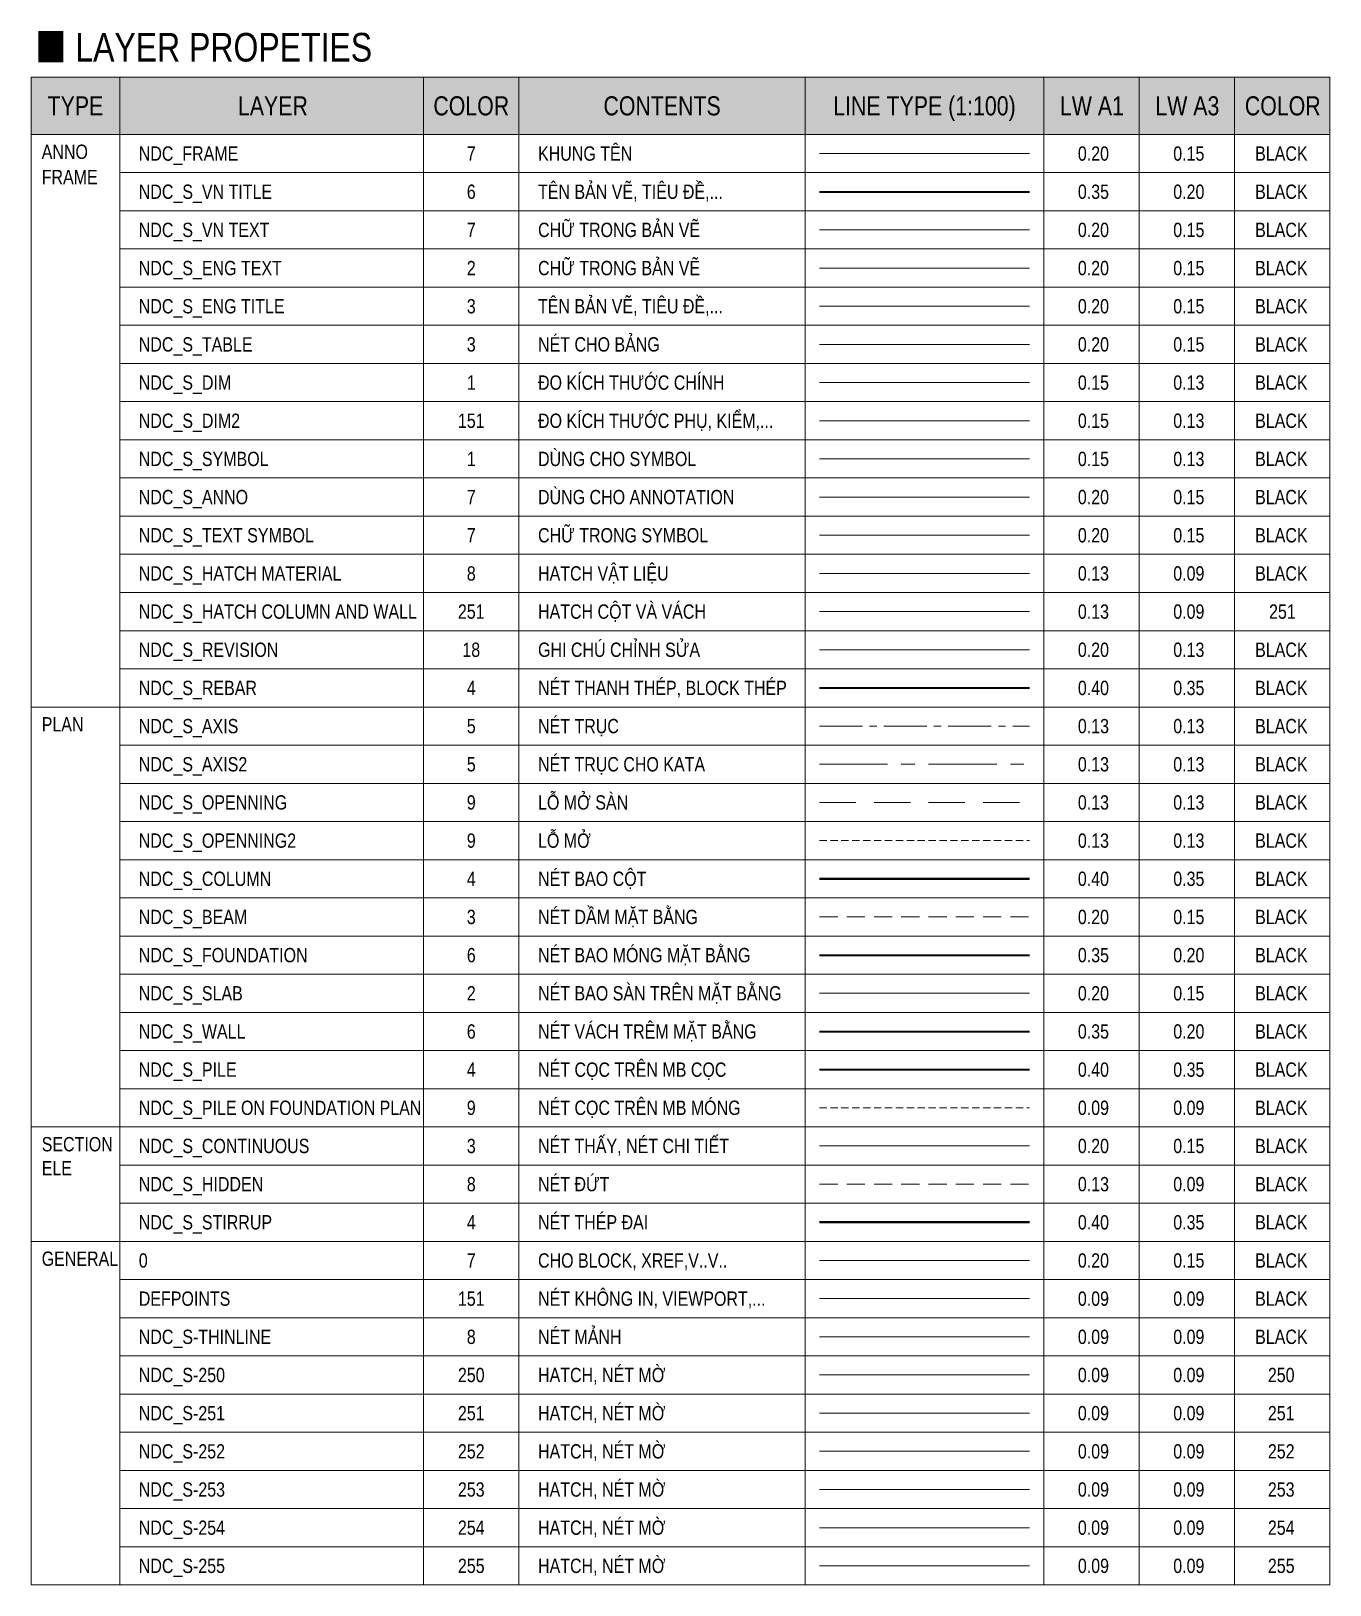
# Model space of a CAD drawing. Header units: millimetres. Extents: x -228566 to 117118, y -18667 to 244055.
# Drawn here: x -179076 to -156386, y 0 to 27139 of the extents above; entities that cross this region are included whole.
import ezdxf
from ezdxf.enums import TextEntityAlignment as Align

# ---------------------------------------------------------------- set-up
doc = ezdxf.new("R2010")
doc.units = ezdxf.units.MM
for name, pattern in [('CENTER', [50.8, 31.75, -6.35, 6.35, -6.35]), ('CENTER2', [1.125, 0.75, -0.125, 0.125, -0.125]), ('DASHED', [19.05, 12.7, -6.35]), ('DASHED2', [9.525, 6.35, -3.175]), ('HIDDEN2', [4.7625, 3.175, -1.5875])]:
    doc.linetypes.add(name, pattern=pattern)
doc.layers.get('0').update_dxf_attribs({"lineweight": 20})
doc.layers.get('Defpoints').update_dxf_attribs({"color": 151, "lineweight": 9})
for name, color, linetype, lineweight in [('NDC_FRAME', 7, 'Continuous', 20), ('NDC_S-COLUMN', 4, 'Continuous', 40), ('NDC_S_250', 250, 'Continuous', 9), ('NDC_S_251', 251, 'Continuous', 9), ('NDC_S_252', 252, 'Continuous', 9), ('NDC_S_253', 253, 'Continuous', 9), ('NDC_S_254', 254, 'Continuous', 9), ('NDC_S_255', 255, 'Continuous', 9), ('NDC_S_ANNO', 7, 'Continuous', 20), ('NDC_S_AXIS', 5, 'CENTER2', 13), ('NDC_S_AXIS2', 5, 'CENTER', 13), ('NDC_S_BEAM', 3, 'HIDDEN2', 20), ('NDC_S_CONTINUOUS', 3, 'Continuous', 20), ('NDC_S_DIM', 1, 'Continuous', 15), ('NDC_S_DIM2', 151, 'Continuous', 15), ('NDC_S_ENG TEXT', 2, 'Continuous', 20), ('NDC_S_ENG TITLE', 3, 'Continuous', 20), ('NDC_S_FOUNDATION', 6, 'Continuous', 35), ('NDC_S_HATCH COLUMN AND WALL', 251, 'Continuous', 13), ('NDC_S_HATCH MATERIAL', 8, 'Continuous', 13), ('NDC_S_HIDDEN', 8, 'HIDDEN2', 13), ('NDC_S_LEADER', 1, 'Continuous', 15), ('NDC_S_OPENING', 9, 'DASHED2', 13), ('NDC_S_OPENING2', 9, 'DASHED', 13), ('NDC_S_PILE', 4, 'Continuous', 35), ('NDC_S_PILE ON FOUNDATION PLAN', 9, 'DASHED', 9), ('NDC_S_REBAR', 4, 'Continuous', 35), ('NDC_S_SLAB', 2, 'Continuous', 20), ('NDC_S_STIRRUP', 4, 'Continuous', 40), ('NDC_S_TEXT SYMBOL', 7, 'Continuous', 20), ('NDC_S_THIN LINE', 8, 'Continuous', 9), ('NDC_S_VN TEXT', 7, 'Continuous', 20), ('NDC_S_VN TITLE', 6, 'Continuous', 35), ('NDC_S_WALL', 6, 'Continuous', 35), ('NDC_Table', 3, 'Continuous', 20)]:
    doc.layers.add(name, color=color, linetype=linetype, lineweight=lineweight)
doc.layers.add('NDC_S_REVISION', color=18, linetype='Continuous', lineweight=20, plot=False)
doc.styles.add('NDC_VIE TXT', font='arial.ttf', dxfattribs={"width": 0.8})

msp = doc.modelspace()

# ---------------------------------------------------------------- hatches: boundary and pattern name
at = {"layer": 'NDC_S_253'}
h = msp.add_hatch(color=256, dxfattribs=at)
h.dxf.hatch_style = 1
h.paths.add_polyline_path([(-179075.7, 26333.3), (-156385.9, 26333.3), (-156385.9, 25333.3), (-179075.7, 25333.3)])

# ---------------------------------------------------------------- linework, layer by layer
msp.add_line((-165302.6, 5666.7), (-161635.9, 5666.7))
at = {"layer": 'Defpoints'}
msp.add_line((-165302.6, 5000), (-161635.9, 5000), dxfattribs=at)
at = {"layer": 'NDC_FRAME'}
for p, q in [((-179075.7, 0), (-179075.7, 26333.3)), ((-179075.7, 26333.3), (-156385.9, 26333.3)), ((-177527.3, 0), (-177527.3, 26333.3)), ((-172219.3, 0), (-172219.3, 26333.3)), ((-170552.6, 0), (-170552.6, 26333.3)), ((-165552.6, 0), (-165552.6, 26333.3)), ((-161385.9, 0), (-161385.9, 26333.3)), ((-161385.9, 0), (-161385.9, 26333.3)), ((-159719.3, 0), (-159719.3, 26333.3)), ((-158052.6, 0), (-158052.6, 26333.3)), ((-156385.9, 0), (-156385.9, 26333.3)), ((-165302.6, 25000), (-161635.9, 25000)), ((-177527.3, 20666.7), (-156385.9, 20666.7)), ((-177527.3, 20000), (-156385.9, 20000)), ((-177527.3, 19333.3), (-156385.9, 19333.3)), ((-177527.3, 18666.7), (-156385.9, 18666.7)), ((-177527.3, 18000), (-156385.9, 18000)), ((-177527.3, 17333.3), (-156385.9, 17333.3)), ((-177527.3, 16666.7), (-156385.9, 16666.7)), ((-177527.3, 16000), (-156385.9, 16000)), ((-179075.7, 15333.3), (-156385.9, 15333.3)), ((-177527.3, 14666.7), (-156385.9, 14666.7)), ((-177527.3, 14000), (-156385.9, 14000)), ((-177527.3, 13333.3), (-156385.9, 13333.3)), ((-177527.3, 12666.7), (-156385.9, 12666.7)), ((-177527.3, 12000), (-156385.9, 12000)), ((-177527.3, 11333.3), (-156385.9, 11333.3)), ((-177527.3, 10666.7), (-156385.9, 10666.7)), ((-177527.3, 10000), (-156385.9, 10000)), ((-177527.3, 9333.3), (-156385.9, 9333.3)), ((-177527.3, 8666.7), (-156385.9, 8666.7)), ((-179075.7, 8000), (-156385.9, 8000)), ((-177527.3, 7333.3), (-156385.9, 7333.3)), ((-177527.3, 6666.7), (-156385.9, 6666.7)), ((-179075.7, 6000), (-156385.9, 6000)), ((-177527.3, 5333.3), (-156385.9, 5333.3)), ((-177527.3, 4666.7), (-156385.9, 4666.7)), ((-177527.3, 4000), (-156385.9, 4000)), ((-177527.3, 3333.3), (-156385.9, 3333.3)), ((-177527.3, 2666.7), (-156385.9, 2666.7)), ((-177527.3, 2000), (-156385.9, 2000)), ((-177527.3, 1333.3), (-156385.9, 1333.3)), ((-177527.3, 666.7), (-156385.9, 666.7)), ((-179075.7, 0), (-156385.9, 0))]:
    msp.add_line(p, q, dxfattribs=at)
for points in [[(-179075.7, 25333.3), (-156385.9, 25333.3)], [(-177527.3, 24666.7), (-156385.9, 24666.7)], [(-177527.3, 24000), (-156385.9, 24000)], [(-177527.3, 23333.3), (-156385.9, 23333.3)], [(-177527.3, 22666.7), (-156385.9, 22666.7)], [(-177527.3, 22000), (-156385.9, 22000)], [(-177527.3, 21333.3), (-156385.9, 21333.3)]]:
    msp.add_lwpolyline(points, dxfattribs=at)
at = {"layer": 'NDC_S-COLUMN'}
msp.add_line((-165302.6, 12333.3), (-161635.9, 12333.3), dxfattribs=at)
at = {"layer": 'NDC_S_250'}
msp.add_line((-165302.6, 3666.7), (-161635.9, 3666.7), dxfattribs=at)
at = {"layer": 'NDC_S_251'}
msp.add_line((-165302.6, 3000), (-161635.9, 3000), dxfattribs=at)
at = {"layer": 'NDC_S_252'}
msp.add_line((-165302.6, 2333.3), (-161635.9, 2333.3), dxfattribs=at)
at = {"layer": 'NDC_S_253'}
msp.add_line((-165302.6, 1666.7), (-161635.9, 1666.7), dxfattribs=at)
msp.add_lwpolyline([(-179075.7, 26333.3), (-156385.9, 26333.3), (-156385.9, 25333.3), (-179075.7, 25333.3)], close=True, dxfattribs=at)
at = {"layer": 'NDC_S_254'}
msp.add_line((-165302.6, 1000), (-161635.9, 1000), dxfattribs=at)
at = {"layer": 'NDC_S_255'}
msp.add_line((-165302.6, 333.3), (-161635.9, 333.3), dxfattribs=at)
at = {"layer": 'NDC_S_ANNO'}
msp.add_line((-165302.6, 19000), (-161635.9, 19000), dxfattribs=at)
at = {"layer": 'NDC_S_AXIS', "ltscale": 1000}
msp.add_line((-165302.6, 15000), (-161635.9, 15000), dxfattribs=at)
at = {"layer": 'NDC_S_AXIS2', "ltscale": 37.5}
msp.add_line((-165302.6, 14333.3), (-161635.9, 14333.3), dxfattribs=at)
at = {"layer": 'NDC_S_BEAM', "ltscale": 100}
msp.add_line((-165302.6, 11666.7), (-161635.9, 11666.7), dxfattribs=at)
at = {"layer": 'NDC_S_CONTINUOUS'}
msp.add_line((-165302.6, 7666.7), (-161635.9, 7666.7), dxfattribs=at)
at = {"layer": 'NDC_S_DIM'}
msp.add_line((-165302.6, 21000), (-161635.9, 21000), dxfattribs=at)
at = {"layer": 'NDC_S_DIM2'}
msp.add_line((-165302.6, 20333.3), (-161635.9, 20333.3), dxfattribs=at)
at = {"layer": 'NDC_S_ENG TEXT'}
msp.add_line((-165302.6, 23000), (-161635.9, 23000), dxfattribs=at)
at = {"layer": 'NDC_S_ENG TITLE'}
msp.add_line((-165302.6, 22333.3), (-161635.9, 22333.3), dxfattribs=at)
at = {"layer": 'NDC_S_FOUNDATION'}
msp.add_line((-165302.6, 11000), (-161635.9, 11000), dxfattribs=at)
at = {"layer": 'NDC_S_HATCH COLUMN AND WALL'}
msp.add_line((-165302.6, 17000), (-161635.9, 17000), dxfattribs=at)
at = {"layer": 'NDC_S_HATCH MATERIAL'}
msp.add_line((-165302.6, 17666.7), (-161635.9, 17666.7), dxfattribs=at)
at = {"layer": 'NDC_S_HIDDEN', "ltscale": 100}
msp.add_line((-165302.6, 7000), (-161635.9, 7000), dxfattribs=at)
at = {"layer": 'NDC_S_LEADER'}
msp.add_line((-165302.6, 19666.7), (-161635.9, 19666.7), dxfattribs=at)
at = {"layer": 'NDC_S_OPENING', "ltscale": 100}
msp.add_line((-165302.6, 13666.7), (-161635.9, 13666.7), dxfattribs=at)
at = {"layer": 'NDC_S_OPENING2', "ltscale": 10}
msp.add_line((-165302.6, 13000), (-161635.9, 13000), dxfattribs=at)
at = {"layer": 'NDC_S_PILE'}
msp.add_line((-165302.6, 9000), (-161635.9, 9000), dxfattribs=at)
at = {"layer": 'NDC_S_PILE ON FOUNDATION PLAN', "ltscale": 10}
msp.add_line((-165302.6, 8333.3), (-161635.9, 8333.3), dxfattribs=at)
at = {"layer": 'NDC_S_REBAR'}
msp.add_line((-165302.6, 15666.7), (-161635.9, 15666.7), dxfattribs=at)
at = {"layer": 'NDC_S_REVISION'}
msp.add_line((-165302.6, 16333.3), (-161635.9, 16333.3), dxfattribs=at)
at = {"layer": 'NDC_S_SLAB'}
msp.add_line((-165302.6, 10333.3), (-161635.9, 10333.3), dxfattribs=at)
at = {"layer": 'NDC_S_STIRRUP'}
msp.add_line((-165302.6, 6333.3), (-161635.9, 6333.3), dxfattribs=at)
at = {"layer": 'NDC_S_TEXT SYMBOL'}
msp.add_line((-165302.6, 18333.3), (-161635.9, 18333.3), dxfattribs=at)
at = {"layer": 'NDC_S_THIN LINE'}
msp.add_line((-165302.6, 4333.3), (-161635.9, 4333.3), dxfattribs=at)
at = {"layer": 'NDC_S_VN TEXT'}
msp.add_line((-165302.6, 23666.7), (-161635.9, 23666.7), dxfattribs=at)
at = {"layer": 'NDC_S_VN TITLE'}
msp.add_line((-165302.6, 24333.3), (-161635.9, 24333.3), dxfattribs=at)
at = {"layer": 'NDC_S_WALL'}
msp.add_line((-165302.6, 9666.7), (-161635.9, 9666.7), dxfattribs=at)
at = {"layer": 'NDC_Table'}
msp.add_line((-165302.6, 21666.7), (-161635.9, 21666.7), dxfattribs=at)

# ---------------------------------------------------------------- texts
at = {"style": 'NDC_VIE TXT', "width": 0.8}
msp.add_text('7', height=250, dxfattribs=at).set_placement((-171385.9, 5666.7), align=Align.MIDDLE_CENTER)
at = {"layer": 'Defpoints', "style": 'NDC_VIE TXT', "width": 0.8}
msp.add_text('151', height=250, dxfattribs=at).set_placement((-171385.9, 5000), align=Align.MIDDLE_CENTER)
at = {"layer": 'NDC_FRAME', "style": 'NDC_VIE TXT', "width": 0.8}
msp.add_text('7', height=250, dxfattribs=at).set_placement((-171385.9, 25000), align=Align.MIDDLE_CENTER)
at = {"layer": 'NDC_S-COLUMN', "style": 'NDC_VIE TXT', "width": 0.8}
msp.add_text('4', height=250, dxfattribs=at).set_placement((-171385.9, 12333.3), align=Align.MIDDLE_CENTER)
at = {"layer": 'NDC_S_250', "style": 'NDC_VIE TXT', "width": 0.8}
msp.add_text('250', height=250, dxfattribs=at).set_placement((-171385.9, 3666.7), align=Align.MIDDLE_CENTER)
at = {"layer": 'NDC_S_251', "style": 'NDC_VIE TXT', "width": 0.8}
msp.add_text('251', height=250, dxfattribs=at).set_placement((-171385.9, 3000), align=Align.MIDDLE_CENTER)
at = {"layer": 'NDC_S_252', "style": 'NDC_VIE TXT', "width": 0.8}
msp.add_text('252', height=250, dxfattribs=at).set_placement((-171385.9, 2333.3), align=Align.MIDDLE_CENTER)
at = {"layer": 'NDC_S_253', "style": 'NDC_VIE TXT', "width": 0.8}
msp.add_text('253', height=250, dxfattribs=at).set_placement((-171385.9, 1666.7), align=Align.MIDDLE_CENTER)
at = {"layer": 'NDC_S_254', "style": 'NDC_VIE TXT', "width": 0.8}
msp.add_text('254', height=250, dxfattribs=at).set_placement((-171385.9, 1000), align=Align.MIDDLE_CENTER)
at = {"layer": 'NDC_S_255', "style": 'NDC_VIE TXT', "width": 0.8}
msp.add_text('255', height=250, dxfattribs=at).set_placement((-171385.9, 333.3), align=Align.MIDDLE_CENTER)
at = {"layer": 'NDC_S_ANNO', "style": 'NDC_VIE TXT', "width": 0.8}
msp.add_text('7', height=250, dxfattribs=at).set_placement((-171385.9, 19000), align=Align.MIDDLE_CENTER)
at = {"layer": 'NDC_S_AXIS', "style": 'NDC_VIE TXT', "width": 0.8}
msp.add_text('5', height=250, dxfattribs=at).set_placement((-171385.9, 15000), align=Align.MIDDLE_CENTER)
at = {"layer": 'NDC_S_AXIS2', "style": 'NDC_VIE TXT', "width": 0.8}
msp.add_text('5', height=250, dxfattribs=at).set_placement((-171385.9, 14333.3), align=Align.MIDDLE_CENTER)
at = {"layer": 'NDC_S_BEAM', "style": 'NDC_VIE TXT', "width": 0.8}
msp.add_text('3', height=250, dxfattribs=at).set_placement((-171385.9, 11666.7), align=Align.MIDDLE_CENTER)
at = {"layer": 'NDC_S_CONTINUOUS', "style": 'NDC_VIE TXT', "width": 0.8}
msp.add_text('3', height=250, dxfattribs=at).set_placement((-171385.9, 7666.7), align=Align.MIDDLE_CENTER)
at = {"layer": 'NDC_S_DIM', "style": 'NDC_VIE TXT', "width": 0.8}
msp.add_text('1', height=250, dxfattribs=at).set_placement((-171385.9, 21000), align=Align.MIDDLE_CENTER)
at = {"layer": 'NDC_S_DIM2', "style": 'NDC_VIE TXT', "width": 0.8}
msp.add_text('151', height=250, dxfattribs=at).set_placement((-171385.9, 20333.3), align=Align.MIDDLE_CENTER)
at = {"layer": 'NDC_S_ENG TEXT', "style": 'NDC_VIE TXT', "width": 0.8}
msp.add_text('2', height=250, dxfattribs=at).set_placement((-171385.9, 23000), align=Align.MIDDLE_CENTER)
at = {"layer": 'NDC_S_ENG TITLE', "style": 'NDC_VIE TXT', "width": 0.8}
msp.add_text('3', height=250, dxfattribs=at).set_placement((-171385.9, 22333.3), align=Align.MIDDLE_CENTER)
at = {"layer": 'NDC_S_FOUNDATION', "style": 'NDC_VIE TXT', "width": 0.8}
msp.add_text('6', height=250, dxfattribs=at).set_placement((-171385.9, 11000), align=Align.MIDDLE_CENTER)
at = {"layer": 'NDC_S_HATCH COLUMN AND WALL', "style": 'NDC_VIE TXT', "width": 0.8}
msp.add_text('251', height=250, dxfattribs=at).set_placement((-171385.9, 17000), align=Align.MIDDLE_CENTER)
at = {"layer": 'NDC_S_HATCH MATERIAL', "style": 'NDC_VIE TXT', "width": 0.8}
msp.add_text('8', height=250, dxfattribs=at).set_placement((-171385.9, 17666.7), align=Align.MIDDLE_CENTER)
at = {"layer": 'NDC_S_HIDDEN', "style": 'NDC_VIE TXT', "width": 0.8}
msp.add_text('8', height=250, dxfattribs=at).set_placement((-171385.9, 7000), align=Align.MIDDLE_CENTER)
at = {"layer": 'NDC_S_LEADER', "style": 'NDC_VIE TXT', "width": 0.8}
msp.add_text('1', height=250, dxfattribs=at).set_placement((-171385.9, 19666.7), align=Align.MIDDLE_CENTER)
at = {"layer": 'NDC_S_OPENING', "style": 'NDC_VIE TXT', "width": 0.8}
msp.add_text('9', height=250, dxfattribs=at).set_placement((-171385.9, 13666.7), align=Align.MIDDLE_CENTER)
at = {"layer": 'NDC_S_OPENING2', "style": 'NDC_VIE TXT', "width": 0.8}
msp.add_text('9', height=250, dxfattribs=at).set_placement((-171385.9, 13000), align=Align.MIDDLE_CENTER)
at = {"layer": 'NDC_S_PILE', "style": 'NDC_VIE TXT', "width": 0.8}
msp.add_text('4', height=250, dxfattribs=at).set_placement((-171385.9, 9000), align=Align.MIDDLE_CENTER)
at = {"layer": 'NDC_S_PILE ON FOUNDATION PLAN', "style": 'NDC_VIE TXT', "width": 0.8}
msp.add_text('9', height=250, dxfattribs=at).set_placement((-171385.9, 8333.3), align=Align.MIDDLE_CENTER)
at = {"layer": 'NDC_S_REBAR', "style": 'NDC_VIE TXT', "width": 0.8}
msp.add_text('4', height=250, dxfattribs=at).set_placement((-171385.9, 15666.7), align=Align.MIDDLE_CENTER)
at = {"layer": 'NDC_S_REVISION', "style": 'NDC_VIE TXT', "width": 0.8}
msp.add_text('18', height=250, dxfattribs=at).set_placement((-171385.9, 16333.3), align=Align.MIDDLE_CENTER)
at = {"layer": 'NDC_S_SLAB', "style": 'NDC_VIE TXT', "width": 0.8}
msp.add_text('2', height=250, dxfattribs=at).set_placement((-171385.9, 10333.3), align=Align.MIDDLE_CENTER)
at = {"layer": 'NDC_S_STIRRUP', "style": 'NDC_VIE TXT', "width": 0.8}
msp.add_text('4', height=250, dxfattribs=at).set_placement((-171385.9, 6333.3), align=Align.MIDDLE_CENTER)
at = {"layer": 'NDC_S_TEXT SYMBOL', "style": 'NDC_VIE TXT', "width": 0.8}
msp.add_text('7', height=250, dxfattribs=at).set_placement((-171385.9, 18333.3), align=Align.MIDDLE_CENTER)
at = {"layer": 'NDC_S_THIN LINE', "style": 'NDC_VIE TXT', "width": 0.8}
msp.add_text('8', height=250, dxfattribs=at).set_placement((-171385.9, 4333.3), align=Align.MIDDLE_CENTER)
at = {"layer": 'NDC_S_VN TEXT', "color": 3, "style": 'NDC_VIE TXT', "width": 0.8}
for s, height, p in [('■ LAYER PROPETIES', 500, (-179003.8, 26857.1)), ('ANNO', 250, (-178889.8, 25031)), ('NDC_FRAME', 250, (-177193.9, 25000)), ('KHUNG TÊN', 250, (-170219.3, 25000)), ('0.20', 250, (-160789.3, 25000)), ('0.15', 250, (-159122.7, 25000)), ('BLACK', 250, (-157692.4, 25000)), ('FRAME', 250, (-178889.8, 24589.2)), ('NDC_S_VN TITLE', 250, (-177193.9, 24333.3)), ('TÊN BẢN VẼ, TIÊU ĐỀ,...', 250, (-170219.3, 24333.3)), ('0.35', 250, (-160789.3, 24333.3)), ('0.20', 250, (-159122.7, 24333.3)), ('BLACK', 250, (-157692.4, 24333.3)), ('NDC_S_VN TEXT', 250, (-177193.9, 23666.7)), ('CHỮ TRONG BẢN VẼ', 250, (-170219.3, 23666.7)), ('0.20', 250, (-160789.3, 23666.7)), ('0.15', 250, (-159122.7, 23666.7)), ('BLACK', 250, (-157692.4, 23666.7)), ('NDC_S_ENG TEXT', 250, (-177193.9, 23000)), ('CHỮ TRONG BẢN VẼ', 250, (-170219.3, 23000)), ('0.20', 250, (-160789.3, 23000)), ('0.15', 250, (-159122.7, 23000)), ('BLACK', 250, (-157692.4, 23000)), ('TÊN BẢN VẼ, TIÊU ĐỀ,...', 250, (-170219.3, 22333.3)), ('NDC_S_ENG TITLE', 250, (-177193.9, 22333.3)), ('0.20', 250, (-160789.3, 22333.3)), ('0.15', 250, (-159122.7, 22333.3)), ('BLACK', 250, (-157692.4, 22333.3)), ('NDC_S_TABLE', 250, (-177193.9, 21666.7)), ('NÉT CHO BẢNG', 250, (-170219.3, 21666.7)), ('0.20', 250, (-160789.3, 21666.7)), ('0.15', 250, (-159122.7, 21666.7)), ('BLACK', 250, (-157692.4, 21666.7)), ('ĐO KÍCH THƯỚC CHÍNH ', 250, (-170219.3, 21000)), ('NDC_S_DIM', 250, (-177193.9, 21000)), ('0.15', 250, (-160789.3, 21000)), ('0.13', 250, (-159122.7, 21000)), ('BLACK', 250, (-157692.4, 21000)), ('NDC_S_DIM2', 250, (-177193.9, 20333.3)), ('ĐO KÍCH THƯỚC PHỤ, KIỂM,...', 250, (-170219.3, 20333.3)), ('0.15', 250, (-160789.3, 20333.3)), ('0.13', 250, (-159122.7, 20333.3)), ('BLACK', 250, (-157692.4, 20333.3)), ('DÙNG CHO SYMBOL', 250, (-170219.3, 19666.7)), ('NDC_S_SYMBOL', 250, (-177193.9, 19666.7)), ('0.15', 250, (-160789.3, 19666.7)), ('0.13', 250, (-159122.7, 19666.7)), ('BLACK', 250, (-157692.4, 19666.7)), ('NDC_S_ANNO', 250, (-177193.9, 19000)), ('DÙNG CHO ANNOTATION', 250, (-170219.3, 19000)), ('0.20', 250, (-160789.3, 19000)), ('0.15', 250, (-159122.7, 19000)), ('BLACK', 250, (-157692.4, 19000)), ('NDC_S_TEXT SYMBOL', 250, (-177193.9, 18333.3)), ('CHỮ TRONG SYMBOL', 250, (-170219.3, 18333.3)), ('0.20', 250, (-160789.3, 18333.3)), ('0.15', 250, (-159122.7, 18333.3)), ('BLACK', 250, (-157692.4, 18333.3)), ('NDC_S_HATCH MATERIAL', 250, (-177193.9, 17666.7)), ('HATCH VẬT LIỆU', 250, (-170219.3, 17666.7)), ('0.13', 250, (-160789.3, 17666.7)), ('0.09', 250, (-159122.7, 17666.7)), ('BLACK', 250, (-157692.4, 17666.7)), ('NDC_S_HATCH COLUMN AND WALL', 250, (-177193.9, 17000)), ('HATCH CỘT VÀ VÁCH', 250, (-170219.3, 17000)), ('0.13', 250, (-160789.3, 17000)), ('0.09', 250, (-159122.7, 17000)), ('251', 250, (-157449.4, 17000)), ('NDC_S_REVISION', 250, (-177193.9, 16333.3)), ('GHI CHÚ CHỈNH SỬA', 250, (-170219.3, 16333.3)), ('0.20', 250, (-160789.3, 16333.3)), ('0.13', 250, (-159122.7, 16333.3)), ('BLACK', 250, (-157692.4, 16333.3)), ('NDC_S_REBAR', 250, (-177193.9, 15666.7)), ('NÉT THANH THÉP, BLOCK THÉP', 250, (-170219.3, 15666.7)), ('0.40', 250, (-160789.3, 15666.7)), ('0.35', 250, (-159122.7, 15666.7)), ('BLACK', 250, (-157692.4, 15666.7)), ('PLAN', 250, (-178889.8, 15031)), ('NDC_S_AXIS', 250, (-177193.9, 15000)), ('NÉT TRỤC', 250, (-170219.3, 15000)), ('0.13', 250, (-160789.3, 15000)), ('0.13', 250, (-159122.7, 15000)), ('BLACK', 250, (-157692.4, 15000)), ('NDC_S_AXIS2', 250, (-177193.9, 14333.3)), ('NÉT TRỤC CHO KATA', 250, (-170219.3, 14333.3)), ('0.13', 250, (-160789.3, 14333.3)), ('0.13', 250, (-159122.7, 14333.3)), ('BLACK', 250, (-157692.4, 14333.3)), ('LỖ MỞ SÀN', 250, (-170219.3, 13666.7)), ('NDC_S_OPENNING', 250, (-177193.9, 13666.7)), ('0.13', 250, (-160789.3, 13666.7)), ('0.13', 250, (-159122.7, 13666.7)), ('BLACK', 250, (-157692.4, 13666.7)), ('NDC_S_OPENNING2', 250, (-177193.9, 13000)), ('LỖ MỞ', 250, (-170219.3, 13000)), ('0.13', 250, (-160789.3, 13000)), ('0.13', 250, (-159122.7, 13000)), ('BLACK', 250, (-157692.4, 13000)), ('NÉT BAO CỘT', 250, (-170219.3, 12333.3)), ('NDC_S_COLUMN', 250, (-177193.9, 12333.3)), ('0.40', 250, (-160789.3, 12333.3)), ('0.35', 250, (-159122.7, 12333.3)), ('BLACK', 250, (-157692.4, 12333.3)), ('NDC_S_BEAM', 250, (-177193.9, 11666.7)), ('NÉT DẦM MẶT BẰNG', 250, (-170219.3, 11666.7)), ('0.20', 250, (-160789.3, 11666.7)), ('0.15', 250, (-159122.7, 11666.7)), ('BLACK', 250, (-157692.4, 11666.7)), ('NDC_S_FOUNDATION', 250, (-177193.9, 11000)), ('NÉT BAO MÓNG MẶT BẰNG', 250, (-170219.3, 11000)), ('0.35', 250, (-160789.3, 11000)), ('0.20', 250, (-159122.7, 11000)), ('BLACK', 250, (-157692.4, 11000)), ('NDC_S_SLAB', 250, (-177193.9, 10333.3)), ('NÉT BAO SÀN TRÊN MẶT BẰNG', 250, (-170219.3, 10333.3)), ('0.20', 250, (-160789.3, 10333.3)), ('0.15', 250, (-159122.7, 10333.3)), ('BLACK', 250, (-157692.4, 10333.3)), ('NDC_S_WALL', 250, (-177193.9, 9666.7)), ('NÉT VÁCH TRÊM MẶT BẰNG', 250, (-170219.3, 9666.7)), ('0.35', 250, (-160789.3, 9666.7)), ('0.20', 250, (-159122.7, 9666.7)), ('BLACK', 250, (-157692.4, 9666.7)), ('NDC_S_PILE', 250, (-177193.9, 9000)), ('NÉT CỌC TRÊN MB CỌC', 250, (-170219.3, 9000)), ('0.40', 250, (-160789.3, 9000)), ('0.35', 250, (-159122.7, 9000)), ('BLACK', 250, (-157692.4, 9000)), ('NDC_S_PILE ON FOUNDATION PLAN', 250, (-177193.9, 8333.3)), ('NÉT CỌC TRÊN MB MÓNG', 250, (-170219.3, 8333.3)), ('0.09', 250, (-160789.3, 8333.3)), ('0.09', 250, (-159122.7, 8333.3)), ('BLACK', 250, (-157692.4, 8333.3)), ('SECTION', 250, (-178889.8, 7697.7)), ('NDC_S_CONTINUOUS', 250, (-177193.9, 7666.7)), ('NÉT THẤY, NÉT CHI TIẾT', 250, (-170219.3, 7666.7)), ('0.20', 250, (-160789.3, 7666.7)), ('0.15', 250, (-159122.7, 7666.7)), ('BLACK', 250, (-157692.4, 7666.7)), ('ELE', 250, (-178889.8, 7280.1)), ('NDC_S_HIDDEN', 250, (-177193.9, 7000)), ('NÉT ĐỨT', 250, (-170219.3, 7000)), ('0.13', 250, (-160789.3, 7000)), ('0.09', 250, (-159122.7, 7000)), ('BLACK', 250, (-157692.4, 7000)), ('NÉT THÉP ĐAI', 250, (-170219.3, 6333.3)), ('NDC_S_STIRRUP', 250, (-177193.9, 6333.3)), ('0.40', 250, (-160789.3, 6333.3)), ('0.35', 250, (-159122.7, 6333.3)), ('BLACK', 250, (-157692.4, 6333.3)), ('GENERAL', 250, (-178889.8, 5697.7)), ('0', 250, (-177193.9, 5666.7)), ('CHO BLOCK, XREF,V..V..', 250, (-170219.3, 5666.7)), ('0.20', 250, (-160789.3, 5666.7)), ('0.15', 250, (-159122.7, 5666.7)), ('BLACK', 250, (-157692.4, 5666.7)), ('NÉT KHÔNG IN, VIEWPORT,...', 250, (-170219.3, 5000)), ('DEFPOINTS', 250, (-177193.9, 5000)), ('0.09', 250, (-160789.3, 5000)), ('0.09', 250, (-159122.7, 5000)), ('BLACK', 250, (-157692.4, 5000)), ('NDC_S-THINLINE', 250, (-177193.9, 4333.3)), ('NÉT MẢNH', 250, (-170219.3, 4333.3)), ('0.09', 250, (-160789.3, 4333.3)), ('0.09', 250, (-159122.7, 4333.3)), ('BLACK', 250, (-157692.4, 4333.3)), ('HATCH, NÉT MỜ', 250, (-170219.3, 3666.7)), ('NDC_S-250', 250, (-177193.9, 3666.7)), ('0.09', 250, (-160789.3, 3666.7)), ('0.09', 250, (-159122.7, 3666.7)), ('250', 250, (-157469.7, 3666.7)), ('NDC_S-251', 250, (-177193.9, 3000)), ('HATCH, NÉT MỜ', 250, (-170219.3, 3000)), ('0.09', 250, (-160789.3, 3000)), ('0.09', 250, (-159122.7, 3000)), ('251', 250, (-157469.7, 3000)), ('NDC_S-252', 250, (-177193.9, 2333.3)), ('HATCH, NÉT MỜ', 250, (-170219.3, 2333.3)), ('0.09', 250, (-160789.3, 2333.3)), ('0.09', 250, (-159122.7, 2333.3)), ('252', 250, (-157469.7, 2333.3)), ('NDC_S-253', 250, (-177193.9, 1666.7)), ('HATCH, NÉT MỜ', 250, (-170219.3, 1666.7)), ('0.09', 250, (-160789.3, 1666.7)), ('0.09', 250, (-159122.7, 1666.7)), ('253', 250, (-157469.7, 1666.7)), ('NDC_S-254', 250, (-177193.9, 1000)), ('HATCH, NÉT MỜ', 250, (-170219.3, 1000)), ('0.09', 250, (-160789.3, 1000)), ('0.09', 250, (-159122.7, 1000)), ('254', 250, (-157469.7, 1000)), ('NDC_S-255', 250, (-177193.9, 333.3)), ('HATCH, NÉT MỜ', 250, (-170219.3, 333.3)), ('0.09', 250, (-160789.3, 333.3)), ('0.09', 250, (-159122.7, 333.3)), ('255', 250, (-157469.7, 333.3))]:
    msp.add_text(s, height=height, dxfattribs=at).set_placement(p, align=Align.MIDDLE_LEFT)
for s, height, p in [('TYPE', 333.33, (-178301, 25833.3)), ('LAYER', 333.33, (-174851.3, 25833.3)), ('COLOR', 333.33, (-171385.9, 25833.3)), ('CONTENTS', 333.33, (-168052.6, 25833.3)), ('LINE TYPE (1:100)', 333.333, (-163469.3, 25833.3)), ('LW A1', 333.33, (-160543.4, 25833.3)), ('LW A3', 333.33, (-158876.7, 25833.3)), ('COLOR', 333.33, (-157210, 25833.3))]:
    msp.add_text(s, height=height, dxfattribs=at).set_placement(p, align=Align.MIDDLE_CENTER)
at = {"layer": 'NDC_S_VN TEXT', "style": 'NDC_VIE TXT', "width": 0.8}
msp.add_text('7', height=250, dxfattribs=at).set_placement((-171385.9, 23666.7), align=Align.MIDDLE_CENTER)
at = {"layer": 'NDC_S_VN TITLE', "style": 'NDC_VIE TXT', "width": 0.8}
msp.add_text('6', height=250, dxfattribs=at).set_placement((-171385.9, 24333.3), align=Align.MIDDLE_CENTER)
at = {"layer": 'NDC_S_WALL', "style": 'NDC_VIE TXT', "width": 0.8}
msp.add_text('6', height=250, dxfattribs=at).set_placement((-171385.9, 9666.7), align=Align.MIDDLE_CENTER)
at = {"layer": 'NDC_Table', "style": 'NDC_VIE TXT', "width": 0.8}
msp.add_text('3', height=250, dxfattribs=at).set_placement((-171385.9, 21666.7), align=Align.MIDDLE_CENTER)

doc.saveas('drawing.dxf')
